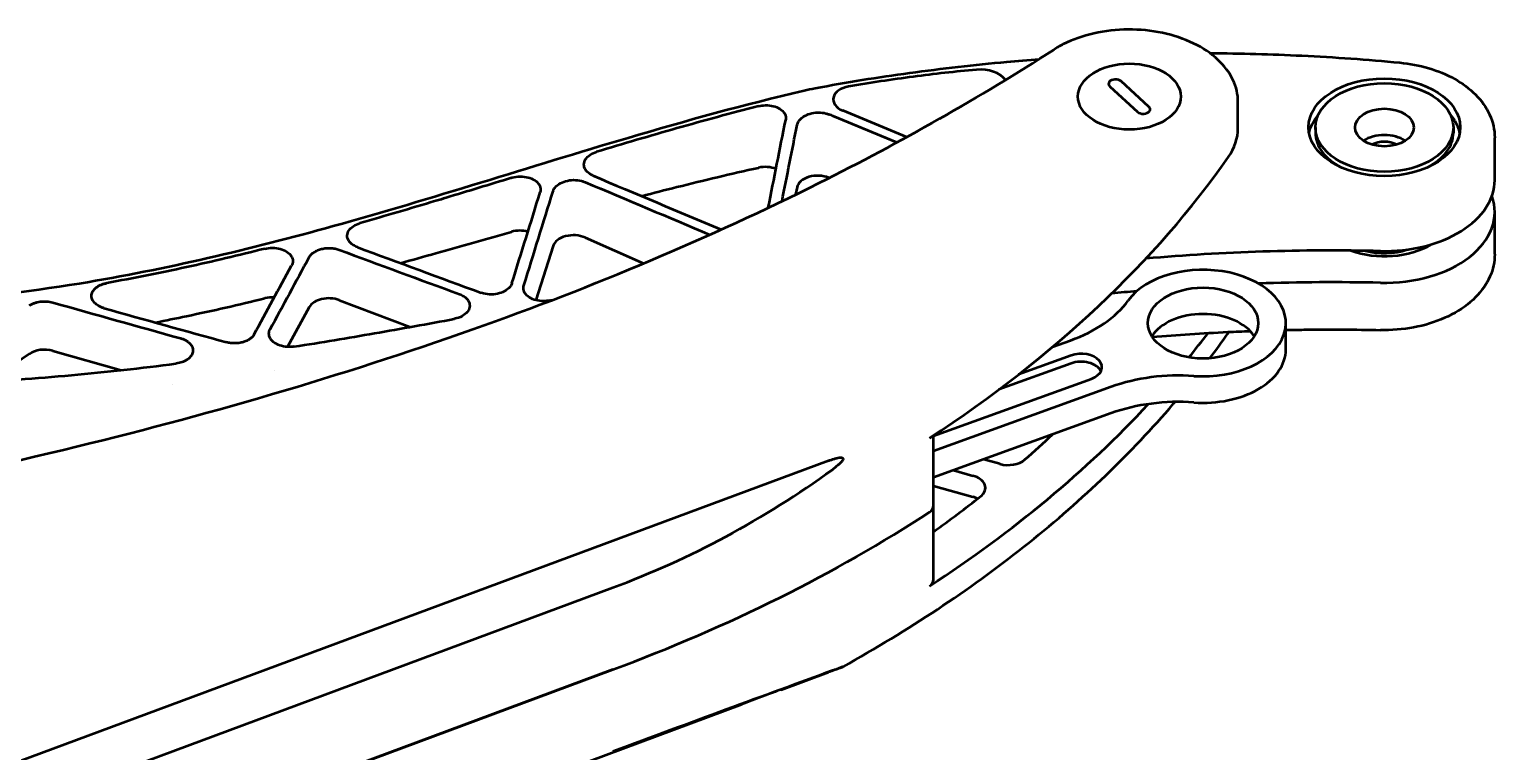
# Model space of a CAD drawing. Header units: millimetres. Extents: x 36 to 3196, y 27 to 5967.
# Drawn here: x 1946.3 to 2159.4, y 5382.2 to 5486.8 of the extents above; entities that cross this region are included whole.
import ezdxf

# ---------------------------------------------------------------- set-up
doc = ezdxf.new("R2010")
doc.units = ezdxf.units.MM
doc.layers.add('외형선(ISO)', color=7, linetype='Continuous', lineweight=50)

msp = doc.modelspace()

# ---------------------------------------------------------------- linework, layer by layer
at = {"layer": '외형선(ISO)'}
for p, q in [((2102.9158, 5478.5264), (2106.9309, 5474.8407)), ((2108.5692, 5475.578), (2104.5541, 5479.2638)), ((2121.4925, 5472.456), (2121.4925, 5476.2862)), ((2072.0314, 5470.4098), (2062.8058, 5474.2154)), ((2073.4671, 5471.1923), (2064.185, 5475.0212)), ((2132.7148, 5472.5713), (2132.7148, 5471.8052)), ((2152.7148, 5472.5713), (2152.7148, 5471.8052)), ((2158.7148, 5464.9491), (2158.7148, 5471.0775)), ((2057.5736, 5463.913), (2057.3591, 5462.8593)), ((2062.1685, 5465.2857), (2062.2103, 5465.2685)), ((2158.7148, 5454.2245), (2158.7148, 5460.3529)), ((2022.1925, 5455.4243), (2019.7022, 5447.5583)), ((2026.8246, 5456.6319), (2035.3387, 5452.8929)), ((1986.8323, 5446.5438), (1983.6758, 5440.7946)), ((1991.1867, 5447.5625), (2001.4247, 5443.6765)), ((2128.4273, 5440.4116), (2128.4273, 5444.2418)), ((1946.2644, 5439.782), (1940.4507, 5435.8186)), ((1949.6511, 5440.2254), (1959.5827, 5437.4281)), ((2094.6173, 5440.7873), (2097.2251, 5441.7293)), ((2097.2899, 5438.3917), (2086.838, 5434.616)), ((2097.2899, 5439.5407), (2089.6893, 5436.7951)), ((1959.8838, 5437.3432), (1959.9156, 5437.3343)), ((1981.8177, 5437.4103), (1981.8177, 5437.4102)), ((2077.3498, 5427.9136), (2100.2295, 5436.1786)), ((1967.0132, 5435.3352), (1967.0133, 5435.3352)), ((2103.1042, 5435.005), (2077.3498, 5425.7015)), ((2103.1042, 5431.1748), (2077.3498, 5421.8713)), ((2077.3498, 5417.7642), (2077.3498, 5427.9631)), ((2062.0996, 5424.3007), (1863.7573, 5350.6932)), ((2080.2603, 5422.9227), (2083.0705, 5422.1311)), ((2086.9738, 5423.8387), (2084.6265, 5424.5)), ((2077.3498, 5420.6784), (2083.0705, 5419.0669)), ((2077.3498, 5407.0396), (2077.3498, 5417.7642)), ((1856.8798, 5341.3544), (2030.8595, 5405.9206)), ((1846.8291, 5325.7504), (2030.8595, 5394.0465)), ((2030.8595, 5394.0465), (1846.8291, 5325.7504)), ((2055.2565, 5391.1194), (2062.0996, 5393.6589)), ((2003.4639, 5371.8984), (2049.5944, 5389.0181))]:
    msp.add_line(p, q, dxfattribs=at)
for centre, major_axis, ratio, start_param, end_param in [((2084.1268, 5478.3935), (4, 0), 0.64278761, 0.42522824, 1.70697918), ((2065.8053, 5476.6442), (-3, 0), 0.64278761, 4.97334239, 7.28343378), ((2103.735, 5478.8951), (-1, 0), 0.64278761, 3.75245789, 6.89405055), ((2062.8058, 5447.299), (49.808, -26.5888), 0.43157353, 1.79723072, 1.80969925), ((2107.75, 5475.2094), (1, 0), 0.64278761, 3.75245789, 6.89405055), ((2025.8712, 7239.2195), (-573.1361, -3766.9267), 0.0871193, 1.092455, 1.09627937), ((2027.2418, 7237.0347), (-573.1361, -3766.9267), 0.0871193, 1.09339962, 1.09671801), ((2105.7425, 5472.456), (15.75, 0), 0.64278761, 5.86156361, 6.28318531), ((2142.7148, 5471.8052), (-10, 0), 0.64278761, 0, 0.88914381), ((2142.7148, 5471.8052), (10, 0), 0.64278761, 5.3940415, 6.28318531), ((2142.7148, 5468.7411), (-4.25, 0), 0.64278761, 3.9184356, 5.50634236), ((2142.7148, 5468.7411), (-2.75, 0), 0.64278761, 4.00957889, 5.41519907), ((1922.6539, 5525.2409), (216.4112, 0), 0.64278761, 5.50496467, 5.86156361), ((1903.4818, 7434.315), (3625.4249, -2022.5366), 0.41344036, 4.97253843, 4.97753976), ((2052.939, 5464.9265), (-3, 0), 0.64278761, 4.16251925, 5.04067357), ((2060.5483, 5463.6628), (-3, 0), 0.64278761, 4.14184113, 6.15306705), ((1994.3225, 7289.5099), (766.2051, 3436.7678), 0.13965346, 4.17892211, 4.18360883), ((1904.6951, 7432.3809), (3625.4249, -2022.5366), 0.41344036, 4.97190409, 4.97677272), ((2142.7148, 5464.9491), (16, 0), 0.64278761, 4.67687586, 6.28318531), ((1993.1017, 7291.4559), (766.2051, 3436.7678), 0.13965346, 4.17835532, 4.18288985), ((2142.7148, 5460.3529), (16, 0), 0.64278761, 4.67687586, 6.50854174), ((2017.3823, 5455.7026), (-3, 0), 0.64278761, 4.31311169, 5.12627316), ((2025.1323, 5455.0397), (-3, 0), 0.64278761, 4.1130258, 6.08242151), ((1929.2928, 7393.1708), (3448.9645, -1736.2058), 0.45445316, 4.95478471, 4.95971696), ((1928.1865, 7394.9344), (3448.9645, -1736.2058), 0.45445316, 4.95584092, 4.96091318), ((2135.0456, 5326.1946), (200, 0), 0.64278761, 1.53528321, 1.70571691), ((2142.7148, 5460.3529), (-10, 0), 0.64278761, 1.06190372, 2.31842464), ((2142.7148, 5458.8208), (6.956, 0), 0.64278761, 4.30631984, 5.20739547), ((2142.7148, 5457.4106), (6.956, 0), 0.64278761, 5.78081448, 5.8392782), ((1966.1361, 7334.4405), (-1029.5366, -2975.8782), 0.2429861, 0.96861572, 0.97291956), ((1967.1541, 7332.8178), (-1029.5366, -2975.8782), 0.2429861, 0.9696313, 0.97413551), ((2116.4273, 5444.2418), (12, 0), 0.64278761, 4.6020199, 8.98834953), ((2135.0456, 5321.5983), (200, 0), 0.64278761, 1.71236125, 1.73087253), ((2135.0456, 5321.5983), (200, 0), 0.64278761, 1.53528321, 1.62377688), ((1948.4151, 7362.6889), (3202.0765, -1301.4245), 0.5248429, 4.9229293, 4.9285875), ((1947.4525, 7364.2232), (3202.0765, -1301.4245), 0.5248429, 4.92549108, 4.93091595), ((1981.4558, 5446.0222), (-3, 0), 0.64278761, 4.60961251, 5.07124353), ((1989.6613, 5445.902), (-3, 0), 0.64278761, 4.17898175, 5.94391564), ((2087.4267, 5452.9366), (-20, 0), 0.64278761, 2.08279574, 2.70516422), ((2116.4273, 5440.4116), (-8, 0), 0.64278761, 3.52321112, 5.90156684), ((1922.6539, 5503.7916), (-216.4112, 0), 0.64278761, 2.65928807, 2.68771143), ((1948.4471, 5438.4591), (-3, 0), 0.64278761, 4.29940407, 5.52718227), ((2098.7597, 5437.8597), (3, 0), 0.64278761, 5.22438839, 8.36598104), ((2116.4273, 5440.4116), (12, 0), 0.64278761, 4.6020199, 6.28318531), ((2098.7597, 5436.7106), (3, 0), 0.64278761, 0.30253224, 2.08279574), ((2112.9026, 5423.7978), (20, 0), 0.64278761, 1.46042725, 2.08279574), ((1922.6539, 5503.7916), (-216.4112, 0), 0.64278761, 2.36337202, 2.60355693), ((2112.9026, 5419.9676), (20, 0), 0.64278761, 1.46042725, 2.08279574), ((1922.6539, 5503.7916), (-208.4112, 0), 0.64278761, 2.50785221, 2.54123626), ((1922.6539, 5692.1709), (-109.4946, 285.7642), 0.65322195, 3.13470093, 3.31478128), ((2088.178, 5425.6049), (-3, 0), 0.64278761, 1.15775809, 2.50785221), ((2081.8663, 5420.3649), (3, 0), 0.64278761, 5.59924814, 7.4409434), ((1922.6539, 5503.7916), (-208.4112, 0), 0.64278761, 2.40723727, 2.45765549), ((2081.8663, 5417.3007), (3, 0), 0.64278761, 0.89125734, 1.15775809), ((1922.6539, 5514.5162), (-216.4112, 0), 0.64278761, 2.09439511, 2.36337202), ((1922.6539, 5514.5162), (-216.4112, 0), 0.64278761, 2.0943951, 2.36337202), ((2075.3498, 5417.7642), (2, 0), 0.64278761, 5.50496467, 6.28318503), ((2075.3498, 5417.7642), (2, 0), 0.64278761, 5.50496467, 6.28318531), ((2075.3498, 5407.0396), (2, 0), 0.64278761, 5.50496467, 6.28318531), ((1922.6539, 5336.8616), (-216.406, -82.9191), 0.01798661, 4.00181813, 4.18189848), ((2051.8002, 5389.8069), (3.4999, 1.341), 0.01798661, 6.11804887, 8.5289334), ((2051.8002, 5390.7648), (3.5, 0), 0.64278761, 0.15824472, 0.16786012)]:
    msp.add_ellipse(centre, major_axis=major_axis, ratio=ratio, start_param=start_param, end_param=end_param, dxfattribs=at)
for centre, major_axis in [((2105.7425, 5477.0522), (7.45, 0)), ((2105.7425, 5477.0522), (-7.45, 0)), ((2142.7148, 5472.6096), (11, 0)), ((2142.7148, 5472.5713), (-10, 0)), ((2142.7148, 5472.5713), (4.25, 0)), ((2116.4273, 5444.2418), (-8, 0))]:
    msp.add_ellipse(centre, major_axis=major_axis, ratio=0.64278761, dxfattribs=at)
for points, knots in [([(2121.4925, 5476.2862), (2121.4925, 5477.3692), (2121.2406, 5478.45), (2120.2641, 5480.5203), (2119.523, 5481.5044), (2117.6049, 5483.3018), (2116.4058, 5484.104), (2113.6836, 5485.4225), (2112.1557, 5485.9341), (2108.9397, 5486.6123), (2107.2522, 5486.779), (2103.8847, 5486.7544), (2102.2053, 5486.5635), (2099.0153, 5485.8397), (2097.5054, 5485.3065), (2095.6754, 5484.3788), (2095.2147, 5484.1159), (2094.7775, 5483.8351)], [1.04719755, 1.04719755, 1.04719755, 1.04719755, 1.34156716, 1.34156716, 1.64843003, 1.64843003, 1.97224153, 1.97224153, 2.30098168, 2.30098168, 2.62937105, 2.62937105, 2.95733746, 2.95733746, 3.28577891, 3.28577891, 3.40290128, 3.40290128, 3.40290128, 3.40290128]), ([(1856.0707, 5409.0892), (1864.8514, 5410.188), (1873.6044, 5411.3843), (1905.6945, 5416.0617), (1928.7564, 5420.5), (1971.5702, 5430.7983), (1991.4833, 5436.6028), (2028.0986, 5449.5425), (2044.9655, 5456.6409), (2072.7078, 5470.5145), (2084.085, 5476.9688), (2094.7775, 5483.8351)], [3.18616181, 3.18616181, 3.18616181, 3.18616181, 5.86836323, 5.86836323, 13.05789145, 13.05789145, 19.58398878, 19.58398878, 25.59662907, 25.59662907, 30.13475883, 30.13475883, 30.13475883, 30.13475883]), ([(2073.9265, 5480.4844), (2078.5838, 5481.1281), (2083.2766, 5481.6643), (2089.5416, 5482.2322), (2091.0929, 5482.3608), (2092.6463, 5482.4777)], [4.5173844866, 4.5173844866, 4.5173844866, 4.5173844866, 4.5890778829, 4.5890778829, 4.6126199082, 4.6126199082, 4.6126199082, 4.6126199082]), ([(2117.4253, 5483.3426), (2121.8721, 5483.3196), (2126.3176, 5483.2009), (2135.5015, 5482.7573), (2140.2382, 5482.4184), (2144.9502, 5481.9709)], [4.737220092, 4.737220092, 4.737220092, 4.737220092, 4.804162618, 4.804162618, 4.87585753, 4.87585753, 4.87585753, 4.87585753]), ([(2083.5837, 5480.9408), (2080.5104, 5480.6701), (2077.4578, 5480.332), (2071.2662, 5479.5189), (2068.1398, 5479.0408), (2065.0313, 5478.5072)], [-1.89589427, -1.89589427, -1.89589427, -1.89589427, -0.96521552, -0.96521552, 0, 0, 0, 0]), ([(2144.9502, 5481.9709), (2146.3882, 5481.8343), (2147.8001, 5481.5653), (2150.4756, 5480.7734), (2151.7392, 5480.2508), (2154.0293, 5478.9692), (2155.0565, 5478.2101), (2156.7853, 5476.4751), (2157.4873, 5475.4968), (2158.4545, 5473.3734), (2158.7148, 5472.2273), (2158.7148, 5471.0775)], [4.87585753, 4.87585753, 4.87585753, 4.87585753, 5.16067856, 5.16067856, 5.44549959, 5.44549959, 5.73032063, 5.73032063, 6.01514166, 6.01514166, 6.29996269, 6.29996269, 6.29996269, 6.29996269]), ([(1814.9758, 5461.0298), (1817.9621, 5459.3615), (1821.3902, 5457.9636), (1829.1077, 5455.483), (1833.5029, 5454.4565), (1845.7187, 5452.1105), (1853.6777, 5451.0815), (1876.3019, 5448.2155), (1891.1805, 5446.8184), (1921.9947, 5446.3668), (1938.0665, 5447.4765), (1966.071, 5452.044), (1978.3133, 5454.9851), (2004.6586, 5462.2927), (2018.709, 5466.8642), (2041.4241, 5473.5608), (2049.912, 5475.9139), (2058.5718, 5477.9271)], [0, 0, 0, 0, 1.18053412, 1.18053412, 2.5557682, 2.5557682, 4.96947578, 4.96947578, 9.43649437, 9.43649437, 14.21486088, 14.21486088, 18.10021825, 18.10021825, 22.75566375, 22.75566375, 25.47245647, 25.47245647, 25.47245647, 25.47245647]), ([(2051.9718, 5475.654), (2047.9978, 5474.6409), (2044.061, 5473.5689), (2036.2406, 5471.3494), (2032.3575, 5470.2019), (2028.4918, 5469.038)], [-2.52089702, -2.52089702, -2.52089702, -2.52089702, -1.26029521, -1.26029521, 0, 0, 0, 0]), ([(2051.9718, 5475.654), (2052.2821, 5475.7331), (2052.625, 5475.7818), (2053.3671, 5475.8009), (2053.7663, 5475.7561), (2054.4596, 5475.5851), (2054.7999, 5475.4476), (2055.3603, 5475.0912), (2055.5804, 5474.8724), (2055.8622, 5474.4233), (2055.9426, 5474.163), (2055.9378, 5473.8213), (2055.9293, 5473.7417), (2055.9137, 5473.6629)], [0.468612223, 0.468612223, 0.468612223, 0.468612223, 0.565338465, 0.565338465, 0.678434435, 0.678434435, 0.791464874, 0.791464874, 0.904495313, 0.904495313, 1.017495714, 1.017495714, 1.051666101, 1.051666101, 1.051666101, 1.051666101]), ([(2057.5736, 5472.9381), (2057.6097, 5473.12), (2057.6847, 5473.2978), (2057.935, 5473.6922), (2058.1616, 5473.9229), (2058.7326, 5474.3094), (2059.0771, 5474.4653), (2059.7756, 5474.6735), (2060.1763, 5474.7397), (2060.6016, 5474.7515), (2060.6268, 5474.752), (2060.652, 5474.7522)], [-1.661922033, -1.661922033, -1.661922033, -1.661922033, -1.583033325, -1.583033325, -1.469930193, -1.469930193, -1.356827061, -1.356827061, -1.243720639, -1.243720639, -1.236586423, -1.236586423, -1.236586423, -1.236586423]), ([(2060.652, 5474.7522), (2061.0263, 5474.7564), (2061.3974, 5474.7082), (2061.8736, 5474.5841), (2062.0241, 5474.5348), (2062.1685, 5474.4762)], [0.574095163, 0.574095163, 0.574095163, 0.574095163, 0.680048249, 0.680048249, 0.72937644, 0.72937644, 0.72937644, 0.72937644]), ([(2131.7989, 5471.737), (2131.8849, 5472.19), (2132.0368, 5472.6363), (2132.4715, 5473.514), (2132.7588, 5473.9442), (2133.1055, 5474.3504)], [3.298281971, 3.298281971, 3.298281971, 3.298281971, 3.485054026, 3.485054026, 3.678576504, 3.678576504, 3.678576504, 3.678576504]), ([(2152.3242, 5474.3504), (2152.7625, 5473.8368), (2153.1058, 5473.2847), (2153.4712, 5472.3913), (2153.5683, 5472.0659), (2153.6307, 5471.737)], [5.816664689, 5.816664689, 5.816664689, 5.816664689, 6.061355539, 6.061355539, 6.196959222, 6.196959222, 6.196959222, 6.196959222]), ([(2027.9701, 5465.6067), (2027.8101, 5465.6742), (2027.6587, 5465.7531), (2027.2411, 5466.0208), (2027.021, 5466.2403), (2026.8802, 5466.4649), (2026.7393, 5466.6895), (2026.6588, 5466.949), (2026.6664, 5467.4711), (2026.7544, 5467.7336), (2027.0492, 5468.1929), (2027.2758, 5468.4204), (2027.8335, 5468.791), (2028.1592, 5468.9378), (2028.4918, 5469.038)], [1.640191645, 1.640191645, 1.640191645, 1.640191645, 1.695631233, 1.695631233, 1.808633554, 1.808633554, 1.808633554, 1.921652834, 1.921652834, 2.034672113, 2.034672113, 2.14773003, 2.14773003, 2.25552936, 2.25552936, 2.25552936, 2.25552936]), ([(2016.1757, 5465.2817), (2016.2039, 5465.2903), (2016.2321, 5465.2986), (2016.6096, 5465.4056), (2017.0104, 5465.4663), (2017.8104, 5465.4782), (2018.2096, 5465.4294), (2018.9029, 5465.2521), (2019.2432, 5465.1118), (2019.8036, 5464.7519), (2020.0237, 5464.5322), (2020.3054, 5464.0831), (2020.3859, 5463.8237), (2020.3803, 5463.4379), (2020.3598, 5463.3124), (2020.322, 5463.1904)], [0.442984182, 0.442984182, 0.442984182, 0.442984182, 0.45211651, 0.45211651, 0.565161426, 0.565161426, 0.678206342, 0.678206342, 0.791223055, 0.791223055, 0.904239769, 0.904239769, 1.017243432, 1.017243432, 1.071513839, 1.071513839, 1.071513839, 1.071513839]), ([(2035.0072, 5462.641), (2036.7187, 5463.0895), (2038.4347, 5463.5309), (2044.0643, 5464.9457), (2047.9993, 5465.8821), (2051.9718, 5466.7519)], [-1.8133746, -1.8133746, -1.8133746, -1.8133746, -1.25895997, -1.25895997, 0, 0, 0, 0]), ([(2016.1757, 5465.2817), (2013.0153, 5464.3124), (2009.857, 5463.3452), (2006.6936, 5462.3906), (2006.197, 5462.2408), (2005.7003, 5462.0912), (2005.2034, 5461.942), (2001.5432, 5460.843), (1997.8747, 5459.7631), (1994.1885, 5458.7164)], [0, 0, 0, 0, 0.0103599054, 0.0103599054, 0.0103599054, 0.0119863041, 0.0119863041, 0.0119863041, 0.0239669806, 0.0239669806, 0.0239669806, 0.0239669806]), ([(2022.1925, 5463.3386), (2022.2335, 5463.4706), (2022.2949, 5463.5985), (2022.5189, 5463.9468), (2022.7454, 5464.1736), (2023.3165, 5464.5516), (2023.661, 5464.7028), (2024.3597, 5464.9023), (2024.7605, 5464.9639), (2025.5606, 5464.9773), (2025.9599, 5464.9292), (2026.4831, 5464.7962), (2026.6585, 5464.7384), (2026.8246, 5464.6682)], [0.16727443, 0.16727443, 0.16727443, 0.16727443, 0.226005704, 0.226005704, 0.339070331, 0.339070331, 0.452134957, 0.452134957, 0.56520294, 0.56520294, 0.678270922, 0.678270922, 0.735835721, 0.735835721, 0.735835721, 0.735835721]), ([(1993.8167, 5455.2417), (1993.5953, 5455.3235), (1993.3854, 5455.4266), (1992.9207, 5455.7273), (1992.7007, 5455.9477), (1992.5598, 5456.1722), (1992.4189, 5456.3968), (1992.3385, 5456.6555), (1992.346, 5457.174), (1992.434, 5457.4339), (1992.7288, 5457.8872), (1992.9553, 5458.1107), (1993.5177, 5458.4761), (1993.85, 5458.6203), (1994.1885, 5458.7164)], [1.620870399, 1.620870399, 1.620870399, 1.620870399, 1.695263515, 1.695263515, 1.808268307, 1.808268307, 1.808268307, 1.921278377, 1.921278377, 2.034288448, 2.034288448, 2.147310786, 2.147310786, 2.256916791, 2.256916791, 2.256916791, 2.256916791]), ([(2000.0497, 5452.9414), (2001.7701, 5453.4151), (2003.4877, 5453.8929), (2008.8649, 5455.3984), (2012.5188, 5456.4356), (2016.1757, 5457.4681)], [-1.75973109, -1.75973109, -1.75973109, -1.75973109, -1.19825024, -1.19825024, -0.00000001, -0.00000001, -0.00000001, -0.00000001]), ([(1980.4022, 5455.0079), (1976.6398, 5454.059), (1972.856, 5453.1621), (1965.2171, 5451.4965), (1961.3722, 5450.7303), (1957.4964, 5450.044)], [-2.40827968, -2.40827968, -2.40827968, -2.40827968, -1.20457343, -1.20457343, 0, 0, 0, 0]), ([(1980.4022, 5455.0079), (1980.7348, 5455.0918), (1981.1098, 5455.1405), (1981.884, 5455.1435), (1982.2832, 5455.0906), (1982.9765, 5454.907), (1983.3168, 5454.764), (1983.8771, 5454.4004), (1984.0972, 5454.1798), (1984.379, 5453.7307), (1984.4594, 5453.4722), (1984.4525, 5452.9973), (1984.3915, 5452.7807), (1984.2848, 5452.5839)], [0.459345699, 0.459345699, 0.459345699, 0.459345699, 0.565057861, 0.565057861, 0.678072529, 0.678072529, 0.791081024, 0.791081024, 0.904089519, 0.904089519, 1.017095068, 1.017095068, 1.111449389, 1.111449389, 1.111449389, 1.111449389]), ([(1986.8323, 5453.7823), (1986.9064, 5453.919), (1987.0019, 5454.0479), (1987.1189, 5454.1701), (1987.2358, 5454.2922), (1987.375, 5454.4074), (1987.5298, 5454.5104), (1987.6073, 5454.562), (1987.6886, 5454.6105), (1987.774, 5454.6562), (1987.8595, 5454.702), (1987.9491, 5454.7449), (1988.0423, 5454.7847), (1988.1355, 5454.8245), (1988.2324, 5454.861), (1988.3311, 5454.8938), (1988.4299, 5454.9266), (1988.5305, 5454.9557), (1988.6338, 5454.9813), (1988.8404, 5455.0325), (1989.0579, 5455.0695), (1989.2766, 5455.0904), (1989.4953, 5455.1113), (1989.7149, 5455.1167), (1989.9353, 5455.1063), (1990.0454, 5455.101), (1990.1557, 5455.0918), (1990.2638, 5455.0788), (1990.3719, 5455.0658), (1990.4778, 5455.049), (1990.5823, 5455.0284), (1990.7915, 5454.9873), (1990.995, 5454.9307), (1991.1867, 5454.8598)], [0, 0, 0, 0, 0.00065852432, 0.00065852432, 0.00065852432, 0.00131704864, 0.00131704864, 0.00131704864, 0.0016463108, 0.0016463108, 0.0016463108, 0.00197557297, 0.00197557297, 0.00197557297, 0.00230483513, 0.00230483513, 0.00230483513, 0.00263409729, 0.00263409729, 0.00263409729, 0.00329262161, 0.00329262161, 0.00329262161, 0.00395114593, 0.00395114593, 0.00395114593, 0.00428040809, 0.00428040809, 0.00428040809, 0.00460967025, 0.00460967025, 0.00460967025, 0.00526819457, 0.00526819457, 0.00526819457, 0.00526819457]), ([(2158.7148, 5454.2245), (2158.7148, 5453.1154), (2158.4728, 5452.0093), (2157.541, 5449.8844), (2156.8284, 5448.8752), (2154.9725, 5447.0021), (2153.7933, 5446.1593), (2151.148, 5444.7774), (2149.681, 5444.2382), (2146.5873, 5443.487), (2144.9608, 5443.2753), (2142.9409, 5443.2235), (2142.5563, 5443.2229), (2142.1721, 5443.2317)], [0.01677738, 0.01677738, 0.01677738, 0.01677738, 0.29153043, 0.29153043, 0.58385991, 0.58385991, 0.9051218, 0.9051218, 1.22638369, 1.22638369, 1.54764558, 1.54764558, 1.62308683, 1.62308683, 1.62308683, 1.62308683]), ([(1957.0762, 5446.4098), (1956.9338, 5446.4496), (1956.7982, 5446.496), (1956.6688, 5446.5488), (1956.5395, 5446.6015), (1956.4163, 5446.6607), (1956.3005, 5446.726), (1956.1846, 5446.7913), (1956.076, 5446.8627), (1955.9774, 5446.9385), (1955.8788, 5447.0143), (1955.7901, 5447.0943), (1955.7106, 5447.1791), (1955.631, 5447.2639), (1955.5611, 5447.3535), (1955.5029, 5447.4451), (1955.4447, 5447.5367), (1955.3979, 5447.6302), (1955.3622, 5447.7265), (1955.3264, 5447.8228), (1955.302, 5447.922), (1955.2897, 5448.0208), (1955.2775, 5448.1196), (1955.277, 5448.218), (1955.2883, 5448.3168), (1955.2997, 5448.4155), (1955.323, 5448.5147), (1955.3579, 5448.6114), (1955.3928, 5448.7081), (1955.4389, 5448.8024), (1955.4961, 5448.8943), (1955.6106, 5449.0781), (1955.7703, 5449.2517), (1955.966, 5449.4048), (1956.0639, 5449.4814), (1956.1705, 5449.553), (1956.2857, 5449.6192), (1956.4009, 5449.6855), (1956.5246, 5449.7464), (1956.6538, 5449.8004), (1956.783, 5449.8544), (1956.9176, 5449.9016), (1957.0584, 5449.9424), (1957.1992, 5449.9832), (1957.3464, 5450.0174), (1957.4964, 5450.044)], [0, 0, 0, 0, 0.00045970164, 0.00045970164, 0.00045970164, 0.00091940327, 0.00091940327, 0.00091940327, 0.00137910491, 0.00137910491, 0.00137910491, 0.00183880654, 0.00183880654, 0.00183880654, 0.00229850818, 0.00229850818, 0.00229850818, 0.00275820981, 0.00275820981, 0.00275820981, 0.00321791145, 0.00321791145, 0.00321791145, 0.00367761309, 0.00367761309, 0.00367761309, 0.00413731472, 0.00413731472, 0.00413731472, 0.00459701636, 0.00459701636, 0.00459701636, 0.00551641963, 0.00551641963, 0.00551641963, 0.00597612127, 0.00597612127, 0.00597612127, 0.0064358229, 0.0064358229, 0.0064358229, 0.00689552454, 0.00689552454, 0.00689552454, 0.00735522617, 0.00735522617, 0.00735522617, 0.00735522617]), ([(2008.6339, 5448.4259), (2008.8553, 5448.3446), (2009.0652, 5448.2419), (2009.5298, 5447.942), (2009.7499, 5447.7219), (2010.0316, 5447.2728), (2010.1121, 5447.0138), (2010.1045, 5446.4943), (2010.0166, 5446.2337), (2009.7217, 5445.779), (2009.4952, 5445.5545), (2008.9242, 5445.1819), (2008.5797, 5445.0337), (2008.1158, 5444.9053), (2007.9957, 5444.8774), (2007.8719, 5444.8544)], [0.71675211, 0.71675211, 0.71675211, 0.71675211, 0.791147648, 0.791147648, 0.904152415, 0.904152415, 1.017164383, 1.017164383, 1.13017635, 1.13017635, 1.24320373, 1.24320373, 1.35623111, 1.35623111, 1.393315933, 1.393315933, 1.393315933, 1.393315933]), ([(2016.2238, 5450.0043), (2016.1829, 5449.8727), (2016.1215, 5449.7453), (2015.8975, 5449.3988), (2015.6709, 5449.1735), (2015.0999, 5448.7991), (2014.7554, 5448.6499), (2014.0567, 5448.4546), (2013.6559, 5448.3954), (2012.8558, 5448.3866), (2012.4566, 5448.437), (2011.9915, 5448.5577), (2011.8736, 5448.5942), (2011.7587, 5448.6363)], [1.071456034, 1.071456034, 1.071456034, 1.071456034, 1.130193431, 1.130193431, 1.243236672, 1.243236672, 1.356279913, 1.356279913, 1.469320564, 1.469320564, 1.582361215, 1.582361215, 1.620968451, 1.620968451, 1.620968451, 1.620968451]), ([(2021.6871, 5447.5035), (2021.4257, 5447.452), (2021.1467, 5447.4226), (2020.4684, 5447.4138), (2020.0691, 5447.4636), (2019.3758, 5447.6424), (2019.0356, 5447.7834), (2018.4753, 5448.1443), (2018.2552, 5448.3642), (2018.1143, 5448.5888), (2017.9735, 5448.8133), (2017.893, 5449.0725), (2017.8986, 5449.4575), (2017.9191, 5449.5828), (2017.9569, 5449.7044)], [1.39071607, 1.39071607, 1.39071607, 1.39071607, 1.469373721, 1.469373721, 1.582422144, 1.582422144, 1.69542584, 1.69542584, 1.808429535, 1.808429535, 1.808429535, 1.921443647, 1.921443647, 1.975701882, 1.975701882, 1.975701882, 1.975701882]), ([(1946.2644, 5446.7872), (1946.3706, 5446.8595), (1946.4839, 5446.9255), (1946.6044, 5446.9857), (1946.725, 5447.0459), (1946.8527, 5447.1003), (1946.9868, 5447.1483), (1947.121, 5447.1962), (1947.2617, 5447.2378), (1947.4054, 5447.2719), (1947.549, 5447.3061), (1947.6955, 5447.3329), (1947.8458, 5447.3527), (1947.9961, 5447.3724), (1948.1503, 5447.3848), (1948.3035, 5447.3895), (1948.4566, 5447.3942), (1948.6087, 5447.3915), (1948.7611, 5447.3812), (1948.9134, 5447.3709), (1949.0661, 5447.3529), (1949.2151, 5447.3275), (1949.364, 5447.3022), (1949.5094, 5447.2697), (1949.6511, 5447.2297)], [0, 0, 0, 0, 0.00045778206, 0.00045778206, 0.00045778206, 0.00091556412, 0.00091556412, 0.00091556412, 0.00137334618, 0.00137334618, 0.00137334618, 0.00183112824, 0.00183112824, 0.00183112824, 0.00228891029, 0.00228891029, 0.00228891029, 0.00274669235, 0.00274669235, 0.00274669235, 0.00320447441, 0.00320447441, 0.00320447441, 0.00366225647, 0.00366225647, 0.00366225647, 0.00366225647]), ([(1964.5225, 5444.3302), (1966.0337, 5444.6283), (1967.5409, 5444.9363), (1972.8601, 5446.0588), (1976.6417, 5446.921), (1980.4022, 5447.8277)], [-1.67961009, -1.67961009, -1.67961009, -1.67961009, -1.20489351, -1.20489351, 0, 0, 0, 0]), ([(1984.672, 5440.8418), (1988.554, 5441.4555), (1992.4281, 5442.1006), (2000.1596, 5443.4417), (2004.019, 5444.1381), (2007.8719, 5444.8544)], [-2.39099079, -2.39099079, -2.39099079, -2.39099079, -1.19548997, -1.19548997, 0, 0, 0, 0]), ([(1968.1766, 5442.0466), (1968.3232, 5442.0058), (1968.4626, 5441.9582), (1968.5955, 5441.9036), (1968.7283, 5441.8491), (1968.8547, 5441.7878), (1968.973, 5441.72), (1969.0913, 5441.6523), (1969.2016, 5441.5782), (1969.3014, 5441.4994), (1969.4013, 5441.4206), (1969.4908, 5441.3372), (1969.5702, 5441.249), (1969.6496, 5441.1608), (1969.7185, 5441.0677), (1969.7751, 5440.9726), (1969.8316, 5440.8774), (1969.8761, 5440.7802), (1969.9086, 5440.6803), (1969.9412, 5440.5804), (1969.9616, 5440.4777), (1969.9692, 5440.3756), (1969.9767, 5440.2736), (1969.9718, 5440.1722), (1969.9544, 5440.0706), (1969.9369, 5439.9689), (1969.9066, 5439.867), (1969.8644, 5439.7683), (1969.8222, 5439.6696), (1969.7685, 5439.574), (1969.7028, 5439.4808), (1969.6371, 5439.3875), (1969.5591, 5439.2967), (1969.4713, 5439.2112), (1969.3835, 5439.1256), (1969.2862, 5439.0454), (1969.1789, 5438.9699), (1969.0715, 5438.8943), (1968.9539, 5438.8237), (1968.8292, 5438.7599), (1968.7046, 5438.6961), (1968.573, 5438.6391), (1968.4349, 5438.5889), (1968.1586, 5438.4885), (1967.8556, 5438.4157), (1967.5413, 5438.3755)], [0, 0, 0, 0, 0.00047337794, 0.00047337794, 0.00047337794, 0.00094675588, 0.00094675588, 0.00094675588, 0.00142013383, 0.00142013383, 0.00142013383, 0.00189351177, 0.00189351177, 0.00189351177, 0.00236688971, 0.00236688971, 0.00236688971, 0.00284026765, 0.00284026765, 0.00284026765, 0.0033136456, 0.0033136456, 0.0033136456, 0.00378702354, 0.00378702354, 0.00378702354, 0.00426040148, 0.00426040148, 0.00426040148, 0.00473377942, 0.00473377942, 0.00473377942, 0.00520715737, 0.00520715737, 0.00520715737, 0.00568053531, 0.00568053531, 0.00568053531, 0.00615391325, 0.00615391325, 0.00615391325, 0.00662729119, 0.00662729119, 0.00662729119, 0.00757404708, 0.00757404708, 0.00757404708, 0.00757404708]), ([(1978.8705, 5442.6214), (1978.8015, 5442.4946), (1978.7139, 5442.3748), (1978.6076, 5442.2607), (1978.5012, 5442.1466), (1978.3755, 5442.0384), (1978.2355, 5441.9405), (1978.0955, 5441.8427), (1977.9417, 5441.7548), (1977.7734, 5441.6769), (1977.6892, 5441.6379), (1977.6014, 5441.6015), (1977.5115, 5441.5683), (1977.4216, 5441.5351), (1977.3298, 5441.505), (1977.236, 5441.4782), (1977.1422, 5441.4513), (1977.0466, 5441.4275), (1976.9486, 5441.4068), (1976.8506, 5441.3861), (1976.7504, 5441.3686), (1976.6493, 5441.3544), (1976.5483, 5441.3403), (1976.4464, 5441.3295), (1976.3445, 5441.3222), (1976.2426, 5441.3149), (1976.1407, 5441.311), (1976.0382, 5441.3104), (1975.8331, 5441.3093), (1975.6257, 5441.322), (1975.4243, 5441.348), (1975.223, 5441.3741), (1975.0275, 5441.4133), (1974.8375, 5441.4658)], [0, 0, 0, 0, 0.00061354389, 0.00061354389, 0.00061354389, 0.00122708779, 0.00122708779, 0.00122708779, 0.00184063168, 0.00184063168, 0.00184063168, 0.00214740363, 0.00214740363, 0.00214740363, 0.00245417558, 0.00245417558, 0.00245417558, 0.00276094753, 0.00276094753, 0.00276094753, 0.00306771947, 0.00306771947, 0.00306771947, 0.00337449142, 0.00337449142, 0.00337449142, 0.00368126337, 0.00368126337, 0.00368126337, 0.00429480726, 0.00429480726, 0.00429480726, 0.00490835116, 0.00490835116, 0.00490835116, 0.00490835116]), ([(1984.672, 5440.8418), (1984.4442, 5440.8058), (1984.2053, 5440.7866), (1983.5669, 5440.7852), (1983.1676, 5440.8388), (1982.4743, 5441.0238), (1982.1341, 5441.1674), (1981.5737, 5441.5319), (1981.3536, 5441.7527), (1981.2128, 5441.9773), (1981.0719, 5442.2018), (1980.9914, 5442.4601), (1980.9983, 5442.9342), (1981.0593, 5443.1502), (1981.1661, 5443.3465)], [1.401782249, 1.401782249, 1.401782249, 1.401782249, 1.46913678, 1.46913678, 1.582150785, 1.582150785, 1.695156313, 1.695156313, 1.808161842, 1.808161842, 1.808161842, 1.921169299, 1.921169299, 2.015520123, 2.015520123, 2.015520123, 2.015520123]), ([(2109.0664, 5442.2277), (2112.7035, 5442.5329), (2116.3538, 5442.774), (2121.0926, 5443.0028), (2122.1741, 5443.0494), (2123.2562, 5443.0903)], [4.5993645129, 4.5993645129, 4.5993645129, 4.5993645129, 4.6541936332, 4.6541936332, 4.6703947714, 4.6703947714, 4.6703947714, 4.6703947714]), ([(2128.4273, 5443.2429), (2129.3133, 5443.2617), (2130.1995, 5443.2767), (2134.7811, 5443.3348), (2138.4784, 5443.316), (2142.1721, 5443.2317)], [4.6961863587, 4.6961863587, 4.6961863587, 4.6961863587, 4.7094365587, 4.7094365587, 4.7646794842, 4.7646794842, 4.7646794842, 4.7646794842]), ([(1937.0304, 5435.6453), (1942.1547, 5435.8766), (1947.2578, 5436.2361), (1957.4325, 5437.1634), (1962.4965, 5437.7304), (1967.5413, 5438.3755)], [-3.08340314, -3.08340314, -3.08340314, -3.08340314, -1.54139472, -1.54139472, 0, 0, 0, 0]), ([(2064.2273, 5394.4564), (2068.97, 5397.0988), (2073.5349, 5399.8744), (2082.2745, 5405.6719), (2086.4493, 5408.6937), (2094.3769, 5414.9613), (2098.1298, 5418.207), (2105.1852, 5424.8984), (2108.4877, 5428.3441), (2111.8239, 5432.1902), (2112.0936, 5432.5041), (2112.3616, 5432.8186)], [0.190536692, 0.190536692, 0.190536692, 0.190536692, 0.277544524, 0.277544524, 0.364552356, 0.364552356, 0.451560188, 0.451560188, 0.53856802, 0.53856802, 0.546280879, 0.546280879, 0.546280879, 0.546280879]), ([(2062.0996, 5424.3007), (2062.3762, 5424.4034), (2062.682, 5424.5101), (2063.1447, 5424.6435), (2063.2993, 5424.6836), (2063.605, 5424.7453), (2063.7555, 5424.7692), (2063.978, 5424.7659), (2064.0661, 5424.7579), (2064.1505, 5424.7145), (2064.1697, 5424.7014), (2064.1947, 5424.6763), (2064.2058, 5424.6609), (2064.2196, 5424.632), (2064.2247, 5424.6135), (2064.2291, 5424.5771), (2064.2277, 5424.5526), (2064.2107, 5424.4519), (2064.1635, 5424.3689), (2064.0334, 5424.1732), (2063.926, 5424.0559), (2063.6965, 5423.8258), (2063.5732, 5423.7144), (2063.1925, 5423.3897), (2062.9252, 5423.1865), (2062.6779, 5423.0071)], [3.269386865, 3.269386865, 3.269386865, 3.269386865, 3.365222679, 3.365222679, 3.413140586, 3.413140586, 3.461058493, 3.461058493, 3.484590033, 3.484590033, 3.490549824, 3.490549824, 3.495333841, 3.495333841, 3.500139004, 3.500139004, 3.506390667, 3.506390667, 3.531517848, 3.531517848, 3.580960805, 3.580960805, 3.630403762, 3.630403762, 3.729289676, 3.729289676, 3.729289676, 3.729289676]), ([(2062.6779, 5393.8974), (2062.9252, 5393.9878), (2063.1925, 5394.0853), (2063.5732, 5394.2237), (2063.6965, 5394.2684), (2063.926, 5394.3513), (2064.0334, 5394.39), (2064.1635, 5394.4359), (2064.2107, 5394.4524), (2064.2277, 5394.4572), (2064.2291, 5394.4574), (2064.2247, 5394.4551), (2064.2196, 5394.4529), (2064.2058, 5394.4473), (2064.1947, 5394.4428), (2064.1697, 5394.433), (2064.1505, 5394.4256), (2064.0661, 5394.393), (2063.978, 5394.3597), (2063.7555, 5394.2758), (2063.605, 5394.2194), (2063.2993, 5394.1052), (2063.1447, 5394.0475), (2062.682, 5393.8752), (2062.3762, 5393.7616), (2062.0996, 5393.6589)], [0, 0, 0, 0, 0.098885914, 0.098885914, 0.148328871, 0.148328871, 0.197771828, 0.197771828, 0.222899009, 0.222899009, 0.229150672, 0.229150672, 0.233955835, 0.233955835, 0.238739852, 0.238739852, 0.244699643, 0.244699643, 0.268231183, 0.268231183, 0.31614909, 0.31614909, 0.364066997, 0.364066997, 0.459902811, 0.459902811, 0.459902811, 0.459902811])]:
    msp.add_open_spline(points, degree=3, knots=knots, dxfattribs=at)
for points in [[(2060.1668, 5478.2632), (2064.704, 5479.1206), (2069.2946, 5479.8726), (2073.9265, 5480.4844)], [(2058.5718, 5477.9271), (2059.1023, 5478.0504), (2059.6342, 5478.1625), (2060.1668, 5478.2632)], [(2021.6871, 5447.5035), (2021.817, 5447.5291), (2021.947, 5447.5547), (2022.0769, 5447.5803)], [(2117.4242, 5439.1396), (2118.3159, 5440.3264), (2119.1816, 5441.5214), (2120.0209, 5442.7242)], [(2120.0209, 5442.7242), (2120.075, 5442.8018), (2120.1278, 5442.88), (2120.1792, 5442.9587)]]:
    msp.add_open_spline(points, degree=3, dxfattribs=at)

doc.saveas('drawing.dxf')
